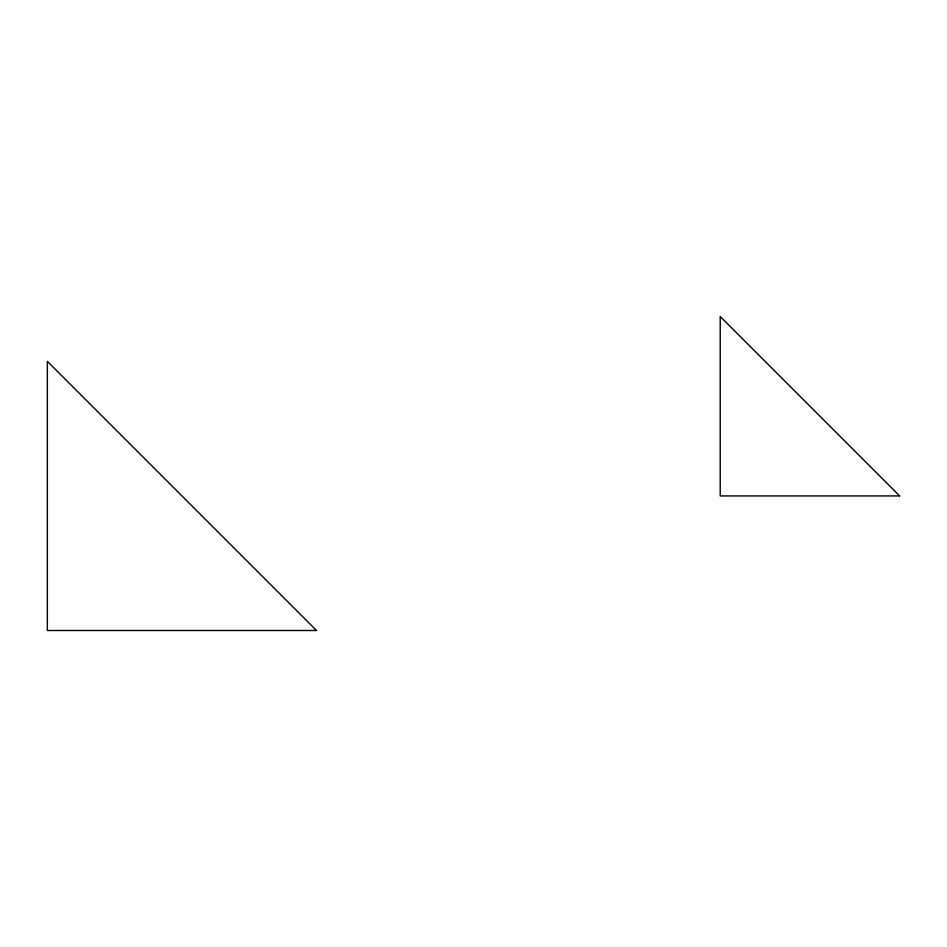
<?xml version="1.0" encoding="UTF-8"?>
<svg xmlns="http://www.w3.org/2000/svg" width="947" height="947" viewBox="0 0 947 947"><rect width="100%" height="100%" fill="white"/><g stroke="black" fill="none" stroke-linecap="round" stroke-linejoin="round"><path stroke-width="1.42" d="M899.65 495.932L720.217 495.932L720.217 316.499L899.65 495.932M316.499 630.501L47.35 630.501L47.35 361.352L316.499 630.501"/></g></svg>
